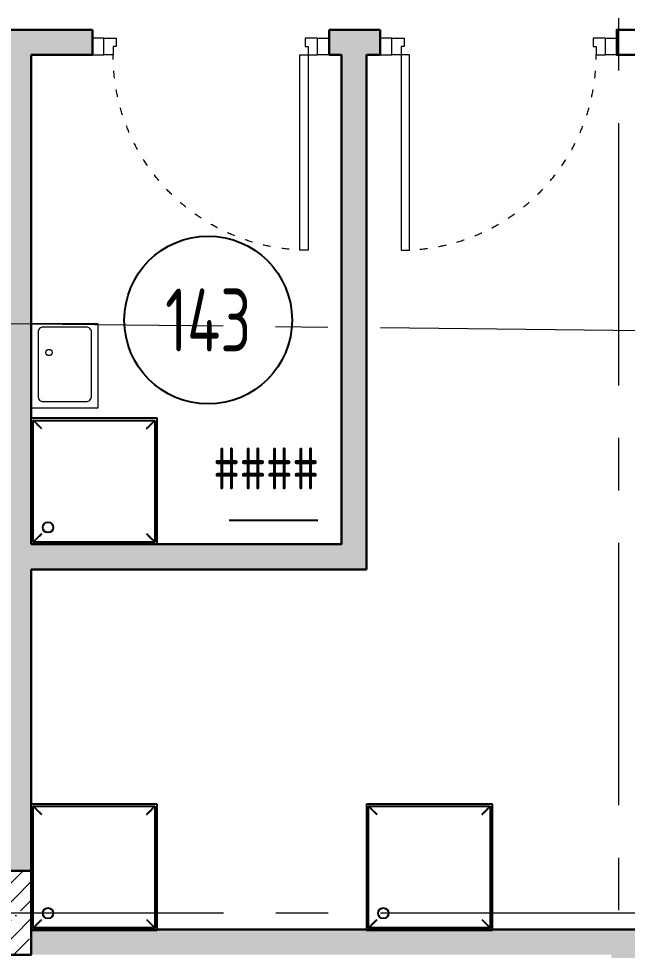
# Model space of a CAD drawing. Header units: millimetres. Extents: x -13407 to 8063098, y -2635 to 109271.
# Drawn here: x 5710 to 8613, y 45216 to 49655 of the extents above; entities that cross this region are included whole.
import ezdxf
from ezdxf.enums import TextEntityAlignment as Align

# ---------------------------------------------------------------- set-up
doc = ezdxf.new("R2010")
doc.units = ezdxf.units.MM
doc.linetypes.add('ACAD_ISO03W100', pattern=[30, 12, -18])
doc.linetypes.add('CENTER', pattern=[2, 1.25, -0.25, 0.25, -0.25])
doc.layers.get('Defpoints').update_dxf_attribs({"color": 6})
for name, color, linetype, lineweight in [('АР_Двери', 5, 'Continuous', 18), ('АР_Колонны', 5, 'Continuous', 30), ('АР_Колонны Штрих', 250, 'Continuous', 5), ('АР_Маркер экспликации', 239, 'Continuous', 13), ('АР_Номер помещения', 1, 'Continuous', 25), ('АР_Оси', 193, 'Continuous', 9), ('АР_Перегородки газоблок', 165, 'Continuous', 30), ('АР_Перегородки газоблок_Штрих', 165, 'Continuous', 5), ('АР_Помещения_площадь', 19, 'Continuous', 9)]:
    doc.layers.add(name, color=color, linetype=linetype, lineweight=lineweight)
doc.layers.add('ТХ_ВК_оборуд.пищеблок', color=250, linetype='Continuous')
doc.layers.add('ТХ_сантехника', color=253, linetype='Continuous')
doc.layers.get('АР_Маркер экспликации').off()
doc.styles.add('ISOCPEUR', font='isocpeur.ttf', dxfattribs={"width": 0.7})
doc.styles.get("Standard").update_dxf_attribs({"font": 'arial.ttf'})
pattern_1 = [(50, (211803.85, -55205.68), (215.17805, -18.82564), [22.5, -247.5]), (355, (211803.85, -55205.68), (-41.6254, 225.65764), [18, -198]), (100.45144, (211821.79, -55207.25), (173.55265, 206.832), [19.12206, -210.34263]), (46.1842, (211803.85, -55145.68), (320.1724, -49.65578), [33.75, -371.25]), (96.63564, (211830.53, -55149.82), (280.3986, 292.2356), [28.6831, -315.51413]), (351.18416, (211803.85, -55145.68), (280.3986, 292.2356), [27, -297]), (21, (211833.85, -55160.68), (179.07212, -120.78567), [22.5, -247.5]), (326, (211833.85, -55160.68), (72.9946, 217.54501), [18, -198]), (71.45144, (211848.78, -55170.75), (252.06671, 96.75935), [19.12206, -210.34263]), (37.5, (211803.85, -55205.68), (3.647957, 99.868156), [0, -195.6, 0, -201, 0, -198.75]), (7.5, (211803.85, -55205.68), (78.92086, 118.323514), [0, -114.6, 0, -191.1, 0, -75.75]), (327.5, (211736.95, -55205.68), (160.14673, -6.766462), [0, -75, 0, -234, 0, -310.5]), (317.5, (211706.95, -55205.68), (174.95585, 30.031495), [0, -97.5, 0, -155.4, 0, -220.5])]

# ---------------------------------------------------------------- blocks, each defined once
blk = doc.blocks.new('*U329')
at = {"color": 253}
blk.add_lwpolyline([(-100, 80), (-100, 1010), (-140, 1010), (-140, 80)], close=True, dxfattribs=at)
for points in [[(-1130, 0), (-1130, 80), (-1075, 80), (-1075, 0), (-1130, 0)], [(-1075, 80), (-1075, 0), (-1015, 0), (-1015, 40), (-1030, 40), (-1030, 80), (-1075, 80)], [(-55, 80), (-55, 0), (-115, 0), (-115, 40), (-100, 40), (-100, 80), (-55, 80)], [(0, 0), (0, 80), (-55, 80), (-55, 0), (0, 0)]]:
    blk.add_lwpolyline(points, dxfattribs=at)
at = {"color": 253, "linetype": 'ACAD_ISO03W100', "ltscale": 3}
blk.add_arc((-100, 80), 930, 90, 180, dxfattribs=at)
blk = doc.blocks.new('*U555')
at = {"layer": 'Defpoints', "color": 253}
blk.add_line((-5825.7, 3172.8), (-6248, 3172.8), dxfattribs=at)
at = {"layer": 'АР_Номер помещения', "color": 253}
blk.add_circle((-6348.8, 4127.2), 400, dxfattribs=at)
at = {"layer": 'Defpoints', "color": 253, "style": 'ISOCPEUR', "width": 0.7}
blk.add_attdef('ПЛОЩАДЬ_ПОМЕЩЕНИЯ', text='', height=200, dxfattribs=at).set_placement((-5820.8, 3419.3), align=Align.MIDDLE_RIGHT)
at = {"layer": 'Defpoints', "color": 253, "style": 'ISOCPEUR', "width": 0.7, "flags": 1}
blk.add_attdef('КАТЕГОРИЯ', (-499.2, -2092.2), '', height=250, dxfattribs=at)
at = {"layer": 'АР_Номер помещения', "color": 253, "style": 'ISOCPEUR', "width": 0.7}
blk.add_attdef('НОМЕР_ПОМЕЩЕНИЯ', text='', height=300, dxfattribs=at).set_placement((-6348.8, 4127.2), align=Align.MIDDLE_CENTER)
at = {"layer": 'АР_Помещения_площадь', "color": 253, "lineweight": 30, "width": 0.7, "flags": 104}
blk.add_attdef('ИМЯ_ПОМЕЩЕНИЯ', text='', height=100, dxfattribs=at).set_placement((157.6, 1217.1), align=Align.MIDDLE_CENTER)
blk = doc.blocks.new('*U445')
at = {"color": 253}
for points in [[(0, 0), (0, -80), (55, -80), (55, 0), (0, 0)], [(55, -80), (55, 0), (115, 0), (115, -40), (100, -40), (100, -80), (55, -80)], [(1075, -80), (1075, 0), (1015, 0), (1015, -40), (1030, -40), (1030, -80), (1075, -80)], [(1130, 0), (1130, -80), (1075, -80), (1075, 0), (1130, 0)]]:
    blk.add_lwpolyline(points, dxfattribs=at)
blk.add_lwpolyline([(100, -80), (100, -1010), (140, -1010), (140, -80)], close=True, dxfattribs=at)
at = {"color": 253, "linetype": 'ACAD_ISO03W100', "ltscale": 3}
blk.add_arc((100, -80), 930, 270, 0, dxfattribs=at)
blk = doc.blocks.new('Из_буфера30949')
at = {"color": 253}
for p, q in [((-600, 0), (-600, 600)), ((-600, 600), (0, 600)), ((-590, 590), (-590, 10)), ((-10, 590), (-590, 590)), ((-10, 10), (-10, 590)), ((0, 600), (0, 0)), ((0, 0), (-600, 0)), ((-590, 10), (-10, 10))]:
    blk.add_line(p, q, dxfattribs=at)
for start, end in [(90, 270), (270, 90)]:
    blk.add_arc((-80, 80), 25, start, end, dxfattribs=at)
for points, knots in [([(-550, 550), (-553.5, 553.6), (-558.7, 558.7), (-565.4, 565.3), (-569.3, 569.3), (-572.2, 572.2), (-575.1, 575.1), (-577.7, 577.7), (-580.1, 580.1), (-582.3, 582.3), (-584.7, 584.7), (-587.1, 587.1), (-589.3, 589.3), (-590, 590), (-590, 590)], [0, 0, 0, 0, 0.166667, 0.25, 0.333333, 0.375, 0.416667, 0.5, 0.541667, 0.583333, 0.666667, 0.75, 0.833333, 1, 1, 1, 1]), ([(-50, 550), (-46.4, 553.5), (-41.3, 558.7), (-34.7, 565.4), (-30.7, 569.3), (-27.8, 572.2), (-24.9, 575.1), (-22.3, 577.7), (-19.9, 580.1), (-17.7, 582.3), (-15.3, 584.7), (-12.9, 587.1), (-10.7, 589.3), (-10, 590), (-10, 590)], [0, 0, 0, 0, 0.166667, 0.25, 0.333333, 0.375, 0.416667, 0.5, 0.541667, 0.583333, 0.666667, 0.75, 0.833333, 1, 1, 1, 1]), ([(-550, 50), (-553.6, 46.5), (-558.7, 41.3), (-565.3, 34.6), (-569.3, 30.7), (-572.2, 27.8), (-575.1, 24.9), (-577.7, 22.3), (-580.1, 19.9), (-582.3, 17.7), (-584.7, 15.3), (-587.1, 12.9), (-589.3, 10.7), (-590, 10), (-590, 10)], [0, 0, 0, 0, 0.166667, 0.25, 0.333333, 0.375, 0.416667, 0.5, 0.541667, 0.583333, 0.666667, 0.75, 0.833333, 1, 1, 1, 1]), ([(-10, 10), (-10, 10), (-10.7, 10.7), (-12.9, 12.9), (-15.3, 15.3), (-17.7, 17.7), (-19.9, 19.9), (-22.3, 22.3), (-24.9, 24.9), (-27.8, 27.8), (-30.7, 30.7), (-34.6, 34.7), (-41.3, 41.3), (-46.5, 46.4), (-50, 50)], [-1, -1, -1, -1, -0.833333, -0.75, -0.666667, -0.583333, -0.541667, -0.5, -0.416667, -0.375, -0.333333, -0.25, -0.166667, 0, 0, 0, 0])]:
    blk.add_open_spline(points, degree=3, knots=knots, dxfattribs=at)

msp = doc.modelspace()

# ---------------------------------------------------------------- hatches: boundary and pattern name
at = {"layer": 'АР_Колонны Штрих', "ltscale": 100}
h = msp.add_hatch(dxfattribs=at)
h.set_pattern_fill('ANSI35', color=253, scale=500)
h.set_pattern_definition([(45, (-951682.16, 85466.47), (-88.388348, 88.388348), []), (45, (-951593.77, 85466.47), (-88.388348, 88.388348), [156.25, -31.25, 0, -31.25])])
h.paths.add_polyline_path([(5769.9, 45595), (5369.9, 45595), (5369.9, 45195), (5769.9, 45195)])
at = {"layer": 'АР_Перегородки газоблок_Штрих', "ltscale": 100}
h = msp.add_hatch(dxfattribs=at)
h.set_pattern_fill('AR-CONC', color=253, scale=30)
h.set_pattern_definition(pattern_1)
h.paths.add_polyline_path([(6057.8, 49602.1), (3796.2, 49602), (3796.2, 49271.6), (3916.2, 49271.6), (3916.2, 49482), (5649.9, 49482), (5650, 45595), (5770, 45595), (5770, 47031.3), (7369, 47031.3), (7369, 49482), (7429, 49482), (7429, 49602), (7190.8, 49602), (7190.7, 49482), (7249, 49482), (7249, 47151.3), (5770, 47151.3), (5769.9, 49482), (6057.7, 49482.1)])
h = msp.add_hatch(dxfattribs=at)
h.set_pattern_fill('AR-CONC', color=253, scale=30)
h.set_pattern_definition(pattern_1)
h.paths.add_polyline_path([(11369.9, 45315), (8569.9, 45315), (8569.9, 43895), (8655.8, 43895), (8655.8, 45195), (11369.9, 45195)])
h.paths.add_polyline_path([(8569.9, 45315), (5769.9, 45315), (5769.9, 45195), (8535.8, 45195), (8535.8, 44595), (8535.8, 43895), (8569.9, 43895)])
h.paths.add_polyline_path([(8655.8, 43895), (8535.8, 43895), (8535.8, 41185), (6903, 41185), (6902.9, 41065), (8739.9, 41065), (8739.9, 41145), (8740, 41185), (8655.8, 41185)])

# ---------------------------------------------------------------- linework, layer by layer
at = {"layer": 'АР_Колонны', "color": 253, "ltscale": 100}
msp.add_lwpolyline([(5369.9, 45595), (5769.9, 45595), (5769.9, 45195), (5369.9, 45195)], close=True, dxfattribs=at)
at = {"layer": 'АР_Оси', "color": 253, "linetype": 'CENTER', "ltscale": 1000}
for p, q in [((8569.9, 79157.5), (8569.9, 23425.1)), ((-12563.8, 48395), (14829.8, 48105)), ((-12563.8, 45395), (70614.6, 45395))]:
    msp.add_line(p, q, dxfattribs=at)
at = {"layer": 'АР_Перегородки газоблок', "color": 253, "ltscale": 100}
for p, q in [((7369, 47151.3), (7369, 47031.3)), ((7369, 47031.3), (5770, 47031.3))]:
    msp.add_line(p, q, dxfattribs=at)
for points in [[(8789.9, 49482), (8562, 49482), (8562, 49602), (8670, 49602), (8670, 51075)], [(3796.2, 49602), (6062.8, 49602)], [(6062.8, 49602), (6062.7, 49482)], [(7190.8, 49482), (7190.8, 49602)], [(7190.8, 49602), (7434, 49602)], [(7434, 49602), (7434, 49482)], [(5770, 49482), (6062.7, 49482)], [(5770, 49482), (5770, 47151.3)], [(5770, 47151.3), (7249, 47151.3), (7249, 49482)], [(7190.7, 49482), (7249, 49482)], [(7369, 49482), (7369, 47151.3)], [(7369, 49482), (7434, 49482)], [(5770, 47031.3), (5769.9, 45594.5)], [(5769.9, 45315), (11369.9, 45315)]]:
    msp.add_lwpolyline(points, dxfattribs=at)
at = {"layer": 'ТХ_ВК_оборуд.пищеблок', "color": 253, "lineweight": 0}
msp.add_lwpolyline([(5770, 48201.8), (5770, 47801.8), (6090, 47801.8), (6090, 48201.8)], close=True, dxfattribs=at)
msp.add_lwpolyline([(5770, 48201.8), (5770, 47801.8), (6090, 47801.8), (6090, 48201.8)], close=True, dxfattribs=at)
msp.add_lwpolyline([(5770, 48201.8), (5770, 47801.8), (6090, 47801.8), (6090, 48201.8)], close=True, dxfattribs=at)
msp.add_lwpolyline([(5770, 48201.8), (5770, 47801.8), (6090, 47801.8), (6090, 48201.8)], close=True, dxfattribs=at)
msp.add_lwpolyline([(5802.5, 48160.9), (5802.5, 47855.9, 0.414214), (5827.5, 47830.9), (6032.5, 47830.9, 0.414214), (6057.5, 47855.9), (6057.5, 48160.9, 0.414214), (6032.5, 48185.9), (5827.5, 48185.9, 0.414214)], format="xyb", close=True, dxfattribs=at)
msp.add_lwpolyline([(5802.5, 48160.9), (5802.5, 47855.9, 0.414214), (5827.5, 47830.9), (6032.5, 47830.9, 0.414214), (6057.5, 47855.9), (6057.5, 48160.9, 0.414214), (6032.5, 48185.9), (5827.5, 48185.9, 0.414214)], format="xyb", close=True, dxfattribs=at)
msp.add_lwpolyline([(5802.5, 48160.9), (5802.5, 47855.9, 0.414214), (5827.5, 47830.9), (6032.5, 47830.9, 0.414214), (6057.5, 47855.9), (6057.5, 48160.9, 0.414214), (6032.5, 48185.9), (5827.5, 48185.9, 0.414214)], format="xyb", close=True, dxfattribs=at)
msp.add_lwpolyline([(5802.5, 48160.9), (5802.5, 47855.9, 0.414214), (5827.5, 47830.9), (6032.5, 47830.9, 0.414214), (6057.5, 47855.9), (6057.5, 48160.9, 0.414214), (6032.5, 48185.9), (5827.5, 48185.9, 0.414214)], format="xyb", close=True, dxfattribs=at)
msp.add_circle((5855.3, 48064.5), 14.9, dxfattribs=at)
msp.add_circle((5855.3, 48064.5), 14.9, dxfattribs=at)
msp.add_circle((5855.3, 48064.5), 14.9, dxfattribs=at)
msp.add_circle((5855.3, 48064.5), 14.9, dxfattribs=at)

# ---------------------------------------------------------------- block references
at = {"layer": 'АР_Двери', "color": 253, "xscale": -1, "rotation": 180}
msp.add_blockref('*U329', (7190.7, 49562), dxfattribs=at)
at = {"layer": 'АР_Двери', "color": 253}
msp.add_blockref('*U445', (7434, 49562), dxfattribs=at)
at = {"layer": 'АР_Маркер экспликации', "color": 253}
ref = msp.add_blockref('*U555', (12962.7, 44092.1), dxfattribs=at)
ref.add_attrib('НОМЕР_ПОМЕЩЕНИЯ', '143', dxfattribs={"layer": 'АР_Номер помещения', "color": 253, "height": 300, "style": 'ISOCPEUR', "width": 0.7}).set_placement((6613.9, 48219.3), align=Align.MIDDLE_CENTER)
ref.add_attrib('ПЛОЩАДЬ_ПОМЕЩЕНИЯ', '####', dxfattribs={"layer": 'Defpoints', "color": 253, "height": 200, "style": 'ISOCPEUR', "width": 0.7}).set_placement((7141.9, 47511.4), align=Align.MIDDLE_RIGHT)
at = {"layer": 'ТХ_сантехника', "color": 253, "ltscale": 75, "xscale": -1}
for p in [(5770, 47151.3), (5769.9, 45313.2), (7369, 45313.2)]:
    msp.add_blockref('Из_буфера30949', p, dxfattribs=at)

doc.saveas('drawing.dxf')
